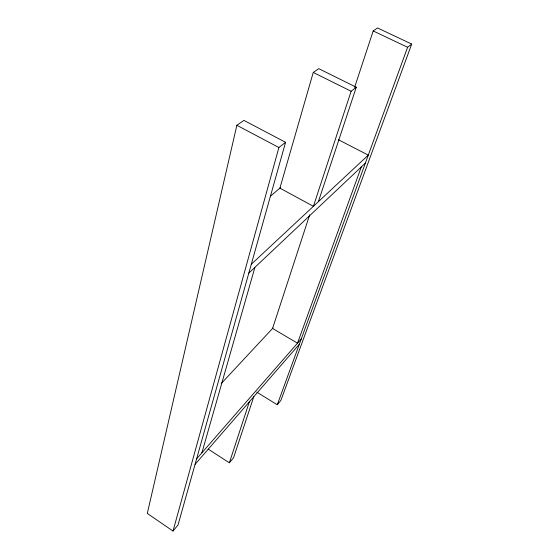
<?xml version="1.0" encoding="UTF-8"?>
<svg xmlns="http://www.w3.org/2000/svg" width="559" height="559" viewBox="0 0 559 559"><rect width="100%" height="100%" fill="white"/><g stroke="black" fill="none" stroke-linecap="round" stroke-linejoin="round"><path stroke-width="0.84" d="M236.869 125.293L147.297 513.448L173.024 531.05L178.021 524.992L285.579 142.307L243.934 120.409L236.869 125.293L278.892 147.52L285.579 142.307M173.024 531.05L278.892 147.52M201.883 452.818L254.911 267.349M313.264 72.432L279.905 188.138L313.417 206.313L351.122 91.264L356.279 87.246L318.728 68.652L313.264 72.432L351.122 91.264M309.679 214.838L272.561 328.44L297.5 343.198L361.275 166.994M208.158 449.08L229.365 462.803L249.342 401.844M354.602 87.337L373.188 30.962L377.542 27.95L411.704 44.077L280.891 400.391L277.271 404.772L256.763 392.118M253.779 396.729L233.592 457.681L229.365 462.803M318.371 201.687L356.279 87.246M277.271 404.772L407.602 47.27L411.704 44.077M195.063 464.368L299.338 344.246M196.607 458.862L301.315 338.824M221.224 383.565L272.946 328.028M248.818 273.092L365.362 163.137M251.298 264.267L368.283 155.123L338.258 139.645M270.549 196.083L280.492 187.642M373.188 30.962L407.602 47.27"/></g></svg>
